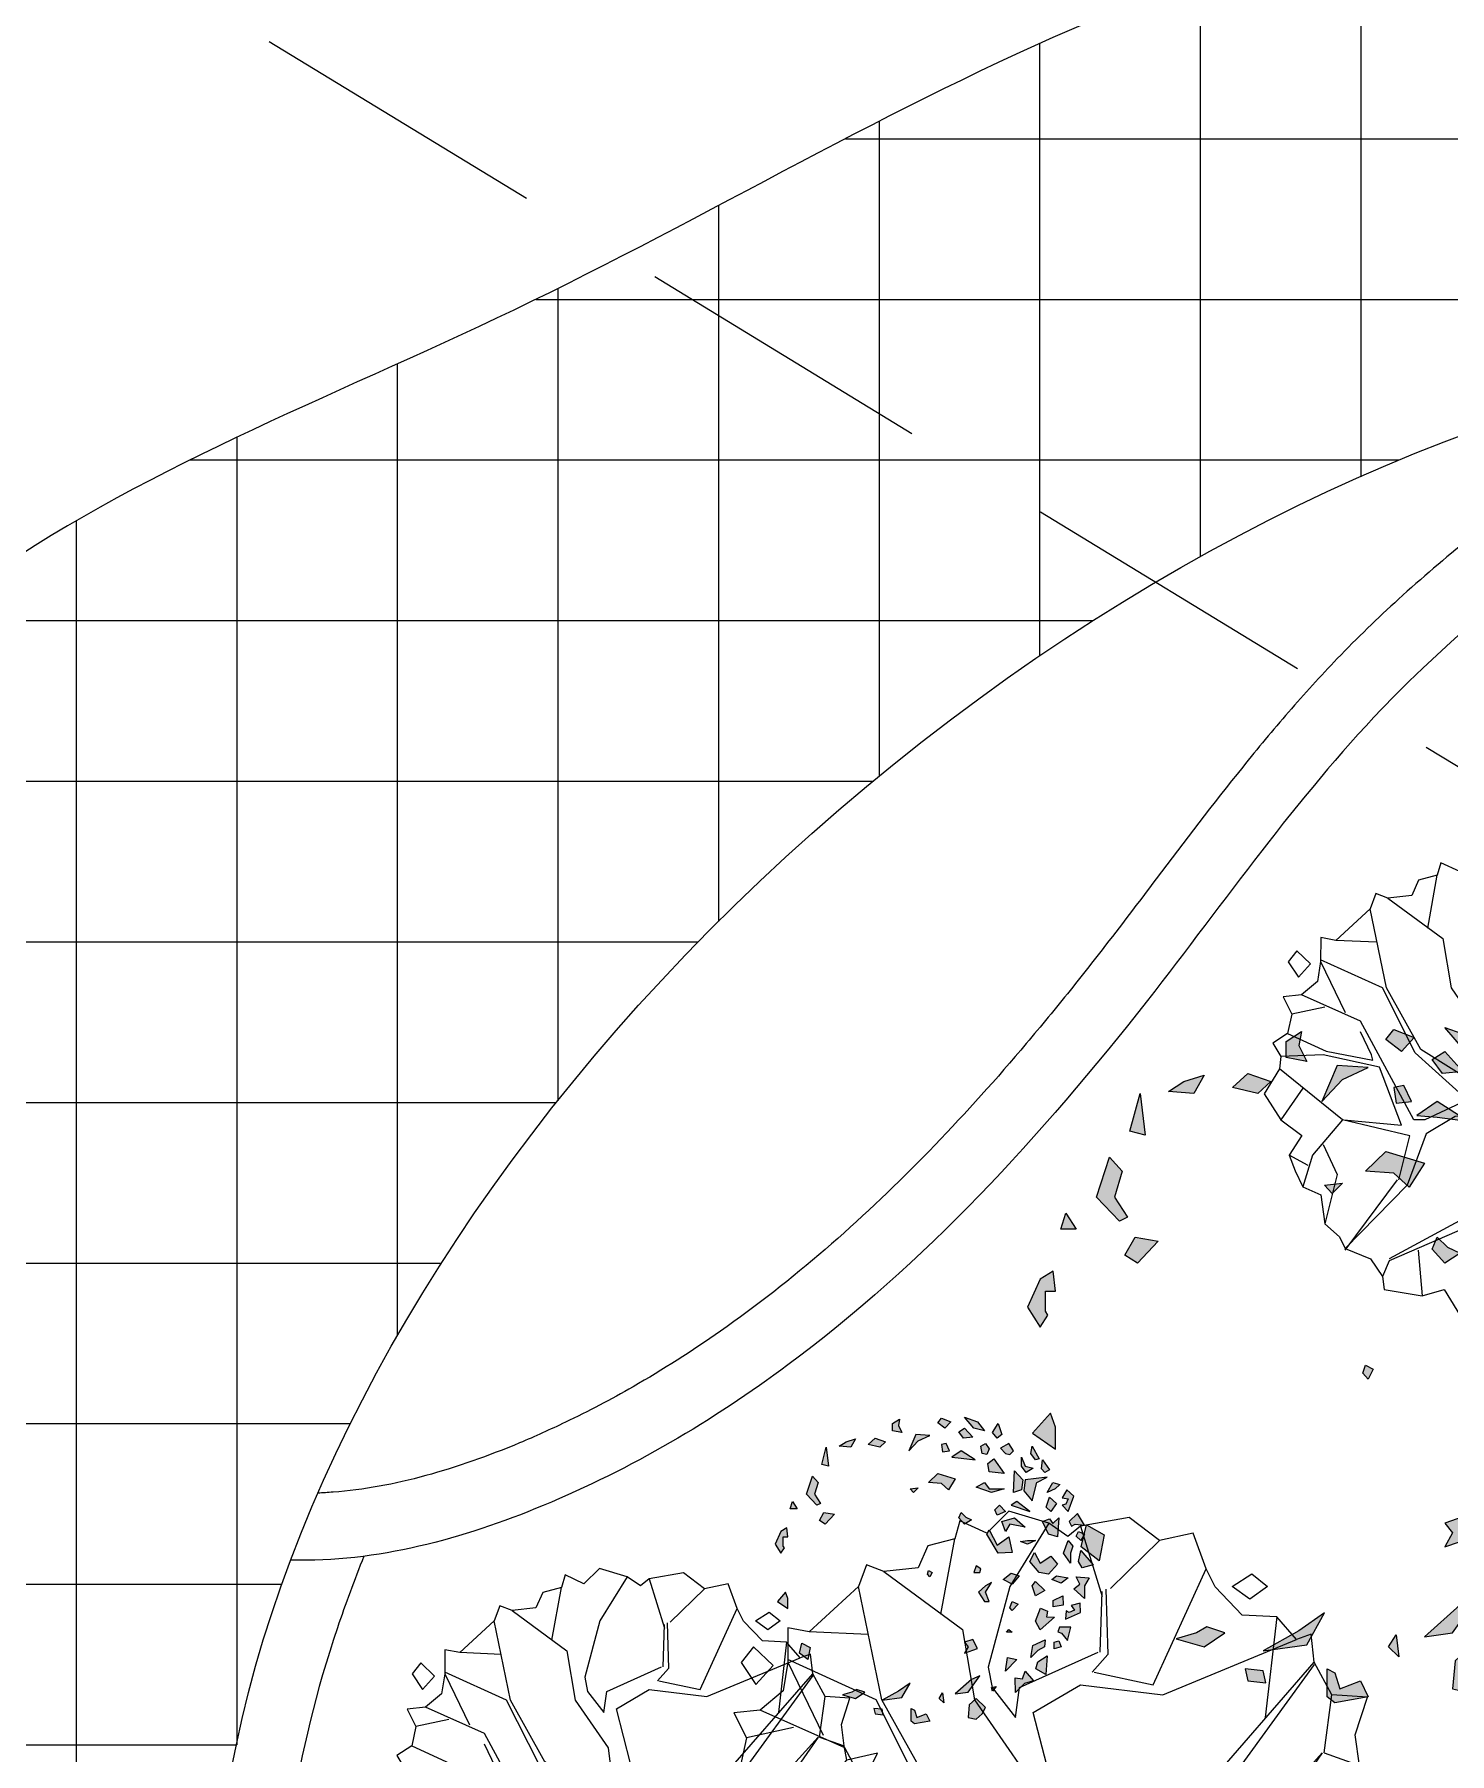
# Model space of a CAD drawing. Header units: inches. Extents: x -12 to 20935469, y -1604 to 24729220.
# Drawn here: x 20926046.9 to 20926152.7, y 24710552.2 to 24710680.7 of the extents above; entities that cross this region are included whole.
import ezdxf

# ---------------------------------------------------------------- set-up
doc = ezdxf.new("R2010")
doc.units = ezdxf.units.IN
doc.header["$LTSCALE"] = 0.03
doc.header["$MEASUREMENT"] = 0
doc.linetypes.add('DASHED2', pattern=[0.375, 0.25, -0.125])
for name, color, linetype, lineweight in [('Dot', 253, 'Continuous', 0), ('Hatch', 253, 'Continuous', 15), ('hatch-1', 253, 'Continuous', 5), ('ILLUSTR-TREE', 74, 'Continuous', 0)]:
    doc.layers.add(name, color=color, linetype=linetype, lineweight=lineweight)
doc.styles.add('ATTR', font='romans.shx', dxfattribs={"width": 0.8, "height": 0.7})

# ---------------------------------------------------------------- blocks, each defined once
blk = doc.blocks.new('TREE_009')
at = {"layer": 'ILLUSTR-TREE'}
for p, q in [((-12160.46, 13912.91), (-12166.65, 13906.74)), ((-12149.34, 13909.54), (-12160.46, 13912.91)), ((-12126.77, 13911.14), (-12140.45, 13908.76)), ((-12118.31, 13904.71), (-12126.77, 13911.14)), ((-12174.22, 13910.26), (-12175.66, 13905.24)), ((-12166.65, 13906.74), (-12174.22, 13910.26)), ((-12149.34, 13909.54), (-12160.26, 13891.83)), ((-12143.96, 13905.85), (-12149.34, 13909.54)), ((-12140.45, 13908.76), (-12143.96, 13905.85)), ((-12140.45, 13908.76), (-12134.4, 13889.01)), ((-12108.88, 13906.74), (-12118.31, 13904.71)), ((-12105.24, 13896.77), (-12108.88, 13906.74)), ((-12183.16, 13903.21), (-12185.91, 13897.04)), ((-12175.66, 13905.24), (-12183.16, 13903.21)), ((-12179.51, 13884.08), (-12175.66, 13905.24)), ((-12132.06, 13891.31), (-12118.31, 13904.71)), ((-12200.35, 13897.92), (-12202.62, 13891.83)), ((-12195.47, 13896.07), (-12200.35, 13897.92)), ((-12185.91, 13897.04), (-12195.47, 13896.07)), ((-12120.09, 13864.33), (-12105.24, 13896.77)), ((-12102.7, 13891.75), (-12105.24, 13896.77)), ((-12202.62, 13891.83), (-12216.38, 13879.14)), ((-12196.02, 13860.09), (-12202.62, 13891.83)), ((-12195.47, 13896.07), (-12173.46, 13879.85)), ((-12160.26, 13891.83), (-12166.31, 13869.26)), ((-12095.13, 13883.81), (-12102.7, 13891.75)), ((-12097.95, 13891.83), (-12092.45, 13895.36)), ((-12093, 13888.31), (-12097.95, 13891.83)), ((-12088.05, 13891.83), (-12093, 13888.31)), ((-12092.45, 13895.36), (-12088.05, 13891.83)), ((-12134.95, 13873.5), (-12134.4, 13890.42)), ((-12133.3, 13891.13), (-12132.75, 13872.79)), ((-12085.43, 13883.37), (-12095.13, 13883.81)), ((-12085.43, 13883.37), (-12088.74, 13855.16)), ((-12079.93, 13877.02), (-12085.43, 13883.37)), ((-12222.36, 13880.28), (-12222.43, 13870.68)), ((-12216.38, 13879.14), (-12222.36, 13880.28)), ((-12199.87, 13878.43), (-12216.38, 13879.14)), ((-12173.46, 13879.85), (-12170.16, 13860.09)), ((-12117.34, 13861.51), (-12079.93, 13877.02)), ((-12075.87, 13878.52), (-12079.93, 13877.02)), ((-12074.98, 13870.68), (-12075.87, 13878.52)), ((-12231.99, 13875), (-12235.43, 13870.59)), ((-12226.48, 13869.71), (-12231.99, 13875)), ((-12157.51, 13863.62), (-12135.5, 13873.5)), ((-12132.75, 13872.79), (-12137.15, 13867.85)), ((-12235.43, 13870.59), (-12231.3, 13864.41)), ((-12231.3, 13864.41), (-12226.48, 13869.71)), ((-12222.43, 13870.68), (-12223.73, 13862.65)), ((-12197.67, 13860.09), (-12222.43, 13871.38)), ((-12222.43, 13870.68), (-12212.52, 13850.22)), ((-12166.31, 13869.26), (-12165.21, 13863.62)), ((-12136.6, 13867.85), (-12120.09, 13864.33)), ((-12112.39, 13827.65), (-12074.98, 13870.68)), ((-12074.98, 13869.97), (-12105.24, 13828.35)), ((-12070.03, 13861.51), (-12074.98, 13870.68)), ((-12223.73, 13862.65), (-12230.13, 13857.27)), ((-12165.21, 13863.62), (-12158.61, 13855.16)), ((-12158.61, 13855.16), (-12157.51, 13863.62)), ((-12153.66, 13856.57), (-12140.45, 13864.33)), ((-12140.45, 13864.33), (-12117.34, 13861.51)), ((-12184.47, 13834), (-12197.67, 13860.09)), ((-12182.26, 13835.41), (-12196.02, 13860.09)), ((-12170.16, 13860.09), (-12156.96, 13841.05)), ((-12072.23, 13845.28), (-12070.03, 13861.51)), ((-12060.06, 13860.89), (-12070.03, 13861.51)), ((-12063.49, 13850.31), (-12060.06, 13860.89)), ((-12230.13, 13857.27), (-12237.49, 13856.48)), ((-12237.49, 13856.48), (-12233.98, 13849.52)), ((-12206.47, 13846.69), (-12230.13, 13857.27)), ((-12144.3, 13820.6), (-12153.66, 13856.57)), ((-12233.98, 13849.52), (-12235.63, 13841.76)), ((-12220.78, 13852.34), (-12233.98, 13849.52)), ((-12062.33, 13841.76), (-12063.49, 13850.31)), ((-12185.02, 13807.2), (-12206.47, 13846.69)), ((-12089.29, 13826.94), (-12072.78, 13845.28)), ((-12072.78, 13845.28), (-12085.43, 13826.94)), ((-12072.23, 13845.28), (-12062.33, 13841.76)), ((-12235.63, 13841.76), (-12241.62, 13837.97)), ((-12235.63, 13841.76), (-12220.23, 13834.7)), ((-12202.07, 13833.29), (-12206.47, 13842.46)), ((-12156.96, 13841.05), (-12154.21, 13818.48)), ((-12061.23, 13836.11), (-12062.33, 13841.76)), ((-12049.05, 13838.85), (-12061.23, 13836.11)), ((-12057.99, 13820.33), (-12049.05, 13838.85)), ((-12241.62, 13837.97), (-12238.38, 13832.59)), ((-12220.23, 13834.7), (-12201.52, 13831.18)), ((-12164.11, 13815.66), (-12184.47, 13834)), ((-12154.21, 13817.78), (-12182.26, 13835.41)), ((-12071.13, 13824.83), (-12061.23, 13836.11)), ((-12238.38, 13832.59), (-12238.93, 13827.65)), ((-12221.33, 13833.29), (-12238.38, 13832.59)), ((-12198.77, 13828.35), (-12221.33, 13833.29)), ((-12201.52, 13831.18), (-12202.07, 13833.29)), ((-12238.93, 13827.65), (-12245.05, 13817.69)), ((-12213.63, 13807.2), (-12238.93, 13827.65)), ((-12189.97, 13805.08), (-12198.77, 13828.35)), ((-12144.3, 13811.43), (-12105.79, 13824.83)), ((-12143.75, 13819.89), (-12112.39, 13827.65)), ((-12105.79, 13824.83), (-12070.58, 13822.71)), ((-12105.24, 13828.35), (-12089.29, 13826.94)), ((-12085.43, 13826.24), (-12071.13, 13824.83)), ((-12051.8, 13826.5), (-12053.87, 13822.1)), ((-12047.68, 13822.1), (-12051.8, 13826.5)), ((-12229.58, 13819.89), (-12238.38, 13807.2)), ((-12150.36, 13819.89), (-12150.9, 13817.78)), ((-12147.6, 13820.6), (-12150.36, 13819.89)), ((-12148.7, 13818.48), (-12147.6, 13820.6)), ((-12070.58, 13822.71), (-12061.78, 13802.96)), ((-12053.87, 13815.04), (-12057.99, 13820.33)), ((-12053.87, 13822.1), (-12049.74, 13817.69)), ((-12049.74, 13817.69), (-12047.68, 13822.1)), ((-12245.05, 13817.69), (-12238.38, 13807.2)), ((-12164.11, 13814.95), (-12180.61, 13807.2)), ((-12150.9, 13817.78), (-12148.7, 13818.48)), ((-12061.78, 13802.96), (-12053.87, 13815.04)), ((-12155.31, 13810.02), (-12168.51, 13808.61)), ((-12155.31, 13810.02), (-12152.01, 13789.56)), ((-12144.3, 13810.72), (-12127.25, 13790.27)), ((-12238.38, 13807.2), (-12229.92, 13800.94)), ((-12213.63, 13807.2), (-12225.73, 13793.09)), ((-12186.67, 13800.85), (-12213.63, 13807.2)), ((-12213.07, 13807.2), (-12189.97, 13805.08)), ((-12180.61, 13807.2), (-12185.02, 13807.2)), ((-12168.51, 13808.61), (-12180.06, 13801.55)), ((-12148.15, 13809.31), (-12131.1, 13789.56)), ((-12148.15, 13808.61), (-12146.5, 13787.45)), ((-12229.92, 13800.94), (-12235.08, 13793.09)), ((-12191.07, 13783.21), (-12186.67, 13800.85)), ((-12180.06, 13801.55), (-12187.77, 13781.1)), ((-12061.43, 13796.53), (-12061.78, 13802.96)), ((-12221.33, 13797.32), (-12215.83, 13785.33)), ((-12064.53, 13790.27), (-12061.43, 13796.53)), ((-12227.38, 13788.86), (-12235.08, 13793.09)), ((-12235.08, 13793.09), (-12232.68, 13786.83)), ((-12225.73, 13793.09), (-12229.58, 13780.39)), ((-12127.25, 13790.27), (-12064.53, 13790.27)), ((-12063.49, 13786.83), (-12064.53, 13790.27)), ((-12232.68, 13786.83), (-12229.58, 13780.39)), ((-12152.01, 13789.56), (-12158.61, 13771.22)), ((-12146.5, 13787.45), (-12155.86, 13767.7)), ((-12131.1, 13789.56), (-12132.75, 13769.81)), ((-12126.7, 13786.04), (-12128.9, 13772.63)), ((-12126.7, 13786.04), (-12105.24, 13786.74)), ((-12105.24, 13786.74), (-12095.89, 13768.4)), ((-12068.31, 13781.54), (-12063.49, 13786.83)), ((-12215.83, 13785.33), (-12220.78, 13765.58)), ((-12212.52, 13755), (-12191.62, 13783.21)), ((-12187.77, 13781.1), (-12212.52, 13755.71)), ((-12070.37, 13770.96), (-12068.31, 13781.54)), ((-12229.58, 13780.39), (-12222.36, 13777.13)), ((-12222.36, 13777.13), (-12220.78, 13765.58)), ((-12099.74, 13776.16), (-12078.28, 13769.81)), ((-12158.61, 13771.22), (-12194.92, 13751.47)), ((-12128.9, 13772.63), (-12106.34, 13758.53)), ((-12155.86, 13767.7), (-12194.92, 13750.77)), ((-12132.75, 13769.81), (-12125.05, 13752.89)), ((-12130, 13769.81), (-12116.24, 13737.37)), ((-12129.45, 13769.11), (-12106.34, 13757.12)), ((-12084.81, 13761.26), (-12078.28, 13769.81)), ((-12078.28, 13769.81), (-12070.37, 13770.96)), ((-12220.78, 13765.58), (-12214.79, 13760.38)), ((-12214.79, 13760.38), (-12212.52, 13755.71)), ((-12106.34, 13758.53), (-12085.98, 13753.59)), ((-12106.34, 13757.12), (-12105.24, 13742.31)), ((-12085.98, 13753.59), (-12084.81, 13761.26)), ((-12212.52, 13755.71), (-12202.42, 13751.56)), ((-12183.37, 13755), (-12181.71, 13736.66)), ((-12125.05, 13752.89), (-12130.55, 13732.43)), ((-12093.07, 13740.98), (-12085.98, 13753.59)), ((-12202.42, 13751.56), (-12197.67, 13744.42)), ((-12194.92, 13750.77), (-12197.67, 13744.42)), ((-12116.24, 13737.37), (-12112.32, 13748.04)), ((-12112.32, 13748.04), (-12105.24, 13742.31)), ((-12197.67, 13744.42), (-12196.91, 13739.22)), ((-12105.24, 13742.31), (-12093.07, 13740.98)), ((-12196.91, 13739.22), (-12181.71, 13736.66)), ((-12181.71, 13736.66), (-12172.84, 13739.22)), ((-12172.84, 13739.22), (-12165.28, 13726.88)), ((-12121.95, 13736.57), (-12116.24, 13737.37)), ((-12108.27, 13740.72), (-12113.77, 13737.19)), ((-12107.72, 13734.37), (-12108.27, 13740.72)), ((-12165.28, 13726.88), (-12157.71, 13733.93)), ((-12157.71, 13733.93), (-12148.77, 13729.52)), ((-12148.77, 13729.52), (-12144.65, 13733.93)), ((-12144.65, 13733.93), (-12130.55, 13732.43)), ((-12130.55, 13732.43), (-12121.95, 13736.57)), ((-12113.77, 13737.19), (-12113.22, 13730.14)), ((-12113.22, 13730.14), (-12107.72, 13734.37))]:
    blk.add_line(p, q, dxfattribs=at)
at = {"layer": 'ILLUSTR-TREE', "style": 'ATTR', "width": 0.8, "flags": 9}
blk.add_attdef('ESTCODE', (-12147.6, 13820.6), '', height=1.05, dxfattribs=at)
blk = doc.blocks.new('GRN1')
at = {"layer": 'ILLUSTR-TREE', "true_color": 0x30441d}
h = blk.add_hatch(color=89, dxfattribs=at)
h.paths.add_polyline_path([(0.2571, -0.0526), (0.2603, -0.0695), (0.2735, -0.0695), (0.2817, -0.0569), (0.2702, -0.059)])
h.paths.add_polyline_path([(0.2406, -0.0821), (0.2308, -0.0927), (0.2357, -0.1137), (0.2472, -0.1011)])
h.paths.add_polyline_path([(0.1897, 0.2148), (0.1848, 0.2064), (0.1914, 0.2), (0.2078, 0.2021)])
h.paths.add_polyline_path([(0.193, 0.1853), (0.1848, 0.1727), (0.1963, 0.1642), (0.2127, 0.1642), (0.1963, 0.1706)])
h.paths.add_polyline_path([(0.1864, 0.1053), (0.2012, 0.1032), (0.2094, 0.1137), (0.1831, 0.1327)])
h.paths.add_polyline_path([(0.2603, 0.0969), (0.2653, 0.0779), (0.285, 0.0611), (0.2768, 0.0842)])
h.paths.add_polyline_path([(0.2078, 0.08), (0.2242, 0.0547), (0.2127, 0.0379), (0.2111, 0.0547)])
h.paths.add_polyline_path([(0.2521, -0.0021), (0.2538, -0.0274), (0.2242, -0.04), (0.2423, -0.0232)])
h.paths.add_polyline_path([(0.2653, 0.0253), (0.2751, 0.0126), (0.2833, 0.019), (0.2768, 0.0358)])
h.paths.add_polyline_path([(0.2373, 0.0274), (0.2357, 0.019), (0.2226, 0.0211), (0.2242, 0.0337)])
h.paths.add_polyline_path([(0.2488, 0.0758), (0.2472, 0.059), (0.2587, 0.0505), (0.2653, 0.0611)])
h.paths.add_polyline_path([(0.2094, 0.1958), (0.2078, 0.1895), (0.2193, 0.1811), (0.2324, 0.1832)])
h.paths.add_polyline_path([(0.2291, 0.1263), (0.2193, 0.1348), (0.2176, 0.1432), (0.2242, 0.1495), (0.2373, 0.1411)])
h.paths.add_polyline_path([(0.2373, 0.099), (0.2275, 0.1053), (0.2176, 0.1011), (0.2193, 0.0927), (0.2324, 0.0905)])
h.paths.add_polyline_path([(0.2538, 0.1284), (0.2472, 0.12), (0.2571, 0.1116), (0.2735, 0.1221)])
h.paths.add_polyline_path([(0.1963, -0.1853), (0.1996, -0.1979), (0.2308, -0.1895)])
h.paths.add_polyline_path([(0.2456, -0.1369), (0.2308, -0.1453), (0.2324, -0.1663), (0.2406, -0.1537)])
h.paths.add_polyline_path([(0.0402, 0.1474), (0.0386, 0.1221), (0.0731, 0.1011), (0.0813, 0.1053), (0.0534, 0.12), (0.0682, 0.1411)])
h.paths.add_polyline_path([(0.0731, 0.278), (0.0616, 0.2716), (0.0698, 0.2632), (0.078, 0.2674)])
h.paths.add_polyline_path([(-0.2275, -0.0884), (-0.2226, -0.0526), (-0.1963, -0.0379), (-0.2111, -0.059)])
h.paths.add_polyline_path([(0.0205, 0.2527), (0.0386, 0.24), (0.0616, 0.2485), (0.0517, 0.2569), (0.0386, 0.2527)])
h.paths.add_polyline_path([(-0.2406, 0.099), (-0.2242, 0.0821), (-0.2357, 0.0695), (-0.2587, 0.0674), (-0.262, 0.0821), (-0.2521, 0.0927)])
h.paths.add_polyline_path([(-0.2324, 0.0232), (-0.2242, 0.0147), (-0.2143, 0.0211)])
h.paths.add_polyline_path([(-0.1307, 0.2358), (-0.1344, 0.2232), (-0.1226, 0.2231), (-0.1198, 0.2319)])
h.paths.add_polyline_path([(-0.1039, 0.2299), (-0.106, 0.2367), (-0.1191, 0.2474), (-0.0951, 0.2536), (-0.0951, 0.2327)])
h.paths.add_polyline_path([(-0.0555, 0.2396), (-0.0585, 0.2217), (-0.0467, 0.2215), (-0.0384, 0.2388)])
h.paths.add_polyline_path([(-0.0771, 0.224), (-0.1, 0.1981), (-0.0846, 0.1897), (-0.0609, 0.1985), (-0.0663, 0.2109), (-0.0766, 0.2096)])
h.paths.add_polyline_path([(-0.216, 0.0442), (-0.2127, 0.0674), (-0.1831, 0.0884), (-0.1897, 0.0737)])
h.paths.add_polyline_path([(-0.1421, 0.0611), (-0.1339, 0.0842), (-0.1174, 0.0758), (-0.1224, 0.0611), (-0.1306, 0.0674)])
h.paths.add_polyline_path([(-0.1812, 0.2081), (-0.1707, 0.1899), (-0.1581, 0.1935), (-0.1472, 0.2104)])
h.paths.add_polyline_path([(-0.2132, 0.1534), (-0.187, 0.1527), (-0.1886, 0.166), (-0.1749, 0.1708), (-0.1924, 0.186), (-0.1969, 0.1696)])
h.paths.add_polyline_path([(-0.15, 0.1808), (-0.1283, 0.1846), (-0.118, 0.2068), (-0.1309, 0.2058), (-0.1372, 0.1936)])
h.paths.add_polyline_path([(-0.1536, 0.1558), (-0.1749, 0.1348), (-0.1503, 0.139)])
h.paths.add_polyline_path([(-0.1043, 0.1474), (-0.1043, 0.1369), (-0.0994, 0.1411)])
h.paths.add_polyline_path([(-0.2028, 0.1179), (-0.2111, 0.1116), (-0.2045, 0.1095)])
h.paths.add_polyline_path([(-0.0205, 0.099), (-0.032, 0.0863), (-0.0485, 0.0969), (-0.0485, 0.1053), (-0.032, 0.099), (-0.014, 0.1095)])
h.paths.add_polyline_path([(0.0189, 0.2295), (0.0008, 0.2127), (0.0041, 0.1958), (0.0238, 0.179), (0.0402, 0.1874), (0.0205, 0.1979), (0.0337, 0.2169)])
h.paths.add_polyline_path([(-0.0287, 0.2064), (-0.0386, 0.1895), (-0.0205, 0.1832), (-0.0123, 0.1895)])
h.paths.add_polyline_path([(-0.0534, 0.1579), (-0.0649, 0.1474), (-0.06, 0.1432), (-0.0485, 0.1474)])
h.paths.add_polyline_path([(0.0178, 0.294), (0.0123, 0.2737), (0.0238, 0.2674), (0.0435, 0.2716)])
h.paths.add_polyline_path([(-0.0435, 0.278), (-0.0255, 0.259), (-0.0172, 0.2695), (-0.0041, 0.2632), (-0.0057, 0.2864), (-0.0205, 0.278)])
h.paths.add_polyline_path([(-0.0808, 0.244), (-0.0685, 0.2712), (-0.0515, 0.2704), (-0.056, 0.254), (-0.0646, 0.2603), (-0.0686, 0.2503), (-0.0653, 0.2447)])
h.paths.add_polyline_path([(0.0041, 0.0021), (-0.0041, -0.0021), (0.0008, -0.0063), (0.0074, -0.0042)])
h.paths.add_polyline_path([(0.0041, 0.0884), (0.0107, 0.0905), (0.0156, 0.0821), (0.0041, 0.0779)])
h.paths.add_polyline_path([(-0.0025, 0.16), (-0.0172, 0.1474), (-0.009, 0.1306), (0.0025, 0.1453)])
h.paths.add_polyline_path([(-0.0057, 0.2485), (-0.0156, 0.2358), (-0.009, 0.219), (-0.0025, 0.2274)])
h.paths.add_polyline_path([(0.0616, 0.1895), (0.055, 0.1748), (0.06, 0.1621), (0.0616, 0.1748)])
h.paths.add_polyline_path([(0.1634, 0.2337), (0.1552, 0.2253), (0.1486, 0.2106), (0.1667, 0.2211)])
h.paths.add_polyline_path([(0.1552, 0.1327), (0.1486, 0.1095), (0.1585, 0.0821), (0.1667, 0.0969), (0.1552, 0.1053)])
h.paths.add_polyline_path([(0.0994, 0.0737), (0.0912, 0.0611), (0.1027, 0.0505), (0.1125, 0.0547), (0.1043, 0.0632)])
h.paths.add_polyline_path([(0.1569, -0.0232), (0.1486, -0.0316), (0.1552, -0.0379)])
h.paths.add_polyline_path([(0.1536, 0.0316), (0.1651, 0.019), (0.1667, -0.0042), (0.1831, 0.0126), (0.1733, 0.0442)])
h.paths.add_polyline_path([(0.1027, 0.2316), (0.0682, 0.2295), (0.0731, 0.2127), (0.0961, 0.2021), (0.101, 0.2148), (0.0928, 0.2211)])
h.paths.add_polyline_path([(0.1289, 0.2274), (0.1142, 0.2169), (0.1224, 0.2085), (0.1404, 0.2148)])
h.paths.add_polyline_path([(0.0862, 0.1706), (0.0912, 0.1432), (0.078, 0.1348), (0.0961, 0.1284), (0.1027, 0.1516)])
h.paths.add_polyline_path([(0.1339, 0.1832), (0.1667, 0.1916), (0.1766, 0.2106), (0.1716, 0.1706), (0.1519, 0.1685)])
h.paths.add_polyline_path([(0.1257, 0.1453), (0.1142, 0.179), (0.1322, 0.1558)])
h.paths.add_polyline_path([(0.1536, 0.1642), (0.1486, 0.1495), (0.1881, 0.1516), (0.1716, 0.1663)])
h.paths.add_polyline_path([(0.1142, 0.1348), (0.1076, 0.12), (0.1174, 0.1158), (0.1257, 0.1242)])
h.paths.add_polyline_path([(0.0879, 0.2548), (0.0912, 0.2611), (0.0895, 0.278), (0.1109, 0.2653), (0.0961, 0.2506)])
h.paths.add_polyline_path([(0.1142, 0.2485), (0.1421, 0.259), (0.1536, 0.2464), (0.1388, 0.2379), (0.1371, 0.2485), (0.1273, 0.2443), (0.1257, 0.2379)])
h.paths.add_polyline_path([(-0.2521, -0.0084), (-0.2653, -0.0021), (-0.2702, -0.0295), (-0.2653, -0.0358), (-0.2423, -0.0358), (-0.2456, -0.0295), (-0.2587, -0.0253)])
h.paths.add_polyline_path([(-0.2538, -0.0863), (-0.2439, -0.0884), (-0.2423, -0.1032), (-0.2521, -0.1011)])
h.paths.add_polyline_path([(0.055, -0.2822), (0.0386, -0.2716), (0.0485, -0.2653), (0.0517, -0.2674), (0.0682, -0.2674), (0.0682, -0.259), (0.0846, -0.2611), (0.078, -0.2716)])
h.paths.add_polyline_path([(-0.1322, -0.219), (-0.1536, -0.2232), (-0.1421, -0.2379), (-0.124, -0.2337)])
h.paths.add_polyline_path([(-0.2176, -0.16), (-0.2242, -0.1369), (-0.2127, -0.12), (-0.2078, -0.1348), (-0.2127, -0.1432)])
h.paths.add_polyline_path([(-0.0485, -0.278), (-0.0616, -0.259), (-0.0435, -0.259), (-0.032, -0.2632)])
h.paths.add_polyline_path([(0.1289, -0.2), (0.1257, -0.2064), (0.1454, -0.2253), (0.1782, -0.2148), (0.1667, -0.2043), (0.1454, -0.2106)])
h.paths.add_polyline_path([(0.1191, -0.2548), (0.1322, -0.2506), (0.1191, -0.2422)])
h.paths.add_polyline_path([(0.1092, -0.1748), (0.0912, -0.1916), (0.0977, -0.2021), (0.1125, -0.1937)])
at = {"layer": 'ILLUSTR-TREE', "color": 89, "true_color": 0x30441d}
for p, q in [((-0.0057, 0.2864), (-0.0205, 0.278)), ((-0.0041, 0.2632), (-0.0057, 0.2864)), ((0.0178, 0.294), (0.0123, 0.2737)), ((0.0435, 0.2716), (0.0178, 0.294)), ((-0.0808, 0.244), (-0.0685, 0.2712)), ((-0.0685, 0.2712), (-0.0515, 0.2704)), ((-0.0515, 0.2704), (-0.056, 0.254)), ((-0.0205, 0.278), (-0.0435, 0.278)), ((-0.0435, 0.278), (-0.0255, 0.259)), ((-0.0255, 0.259), (-0.0172, 0.2695)), ((-0.0172, 0.2695), (-0.0041, 0.2632)), ((0.0123, 0.2737), (0.0238, 0.2674)), ((0.0238, 0.2674), (0.0435, 0.2716)), ((0.0731, 0.278), (0.0616, 0.2716)), ((0.0616, 0.2716), (0.0698, 0.2632)), ((0.078, 0.2674), (0.0731, 0.278)), ((0.0895, 0.278), (0.1109, 0.2653)), ((0.0912, 0.2611), (0.0895, 0.278)), ((-0.0646, 0.2603), (-0.0686, 0.2503)), ((-0.056, 0.254), (-0.0646, 0.2603)), ((0.0517, 0.2569), (0.0386, 0.2527)), ((0.0616, 0.2485), (0.0517, 0.2569)), ((0.0698, 0.2632), (0.078, 0.2674)), ((0.0879, 0.2548), (0.0912, 0.2611)), ((0.0961, 0.2506), (0.0879, 0.2548)), ((0.1109, 0.2653), (0.0961, 0.2506)), ((0.1142, 0.2485), (0.1421, 0.259)), ((0.1421, 0.259), (0.1536, 0.2464)), ((-0.1191, 0.2474), (-0.0951, 0.2536)), ((-0.106, 0.2367), (-0.1191, 0.2474)), ((-0.0951, 0.2536), (-0.0951, 0.2327)), ((-0.0653, 0.2447), (-0.0808, 0.244)), ((-0.0686, 0.2503), (-0.0653, 0.2447)), ((-0.0057, 0.2485), (-0.0156, 0.2358)), ((-0.0025, 0.2274), (-0.0057, 0.2485)), ((0.0386, 0.2527), (0.0205, 0.2527)), ((0.0205, 0.2527), (0.0386, 0.24)), ((0.0386, 0.24), (0.0616, 0.2485)), ((0.1257, 0.2379), (0.1142, 0.2485)), ((0.1273, 0.2443), (0.1257, 0.2379)), ((0.1371, 0.2485), (0.1273, 0.2443)), ((0.1388, 0.2379), (0.1371, 0.2485)), ((0.1536, 0.2464), (0.1388, 0.2379)), ((-0.1307, 0.2358), (-0.1344, 0.2232)), ((-0.1198, 0.2319), (-0.1307, 0.2358)), ((-0.1226, 0.2231), (-0.1198, 0.2319)), ((-0.1039, 0.2299), (-0.106, 0.2367)), ((-0.0951, 0.2327), (-0.1039, 0.2299)), ((-0.0555, 0.2396), (-0.0585, 0.2217)), ((-0.0384, 0.2388), (-0.0555, 0.2396)), ((-0.0467, 0.2215), (-0.0384, 0.2388)), ((-0.0156, 0.2358), (-0.009, 0.219)), ((-0.009, 0.219), (-0.0025, 0.2274)), ((0.0189, 0.2295), (0.0008, 0.2127)), ((0.0337, 0.2169), (0.0189, 0.2295)), ((0.1027, 0.2316), (0.0682, 0.2295)), ((0.0682, 0.2295), (0.0731, 0.2127)), ((0.0928, 0.2211), (0.1027, 0.2316)), ((0.1289, 0.2274), (0.1142, 0.2169)), ((0.1404, 0.2148), (0.1289, 0.2274)), ((0.1634, 0.2337), (0.1552, 0.2253)), ((0.1667, 0.2211), (0.1634, 0.2337)), ((-0.1344, 0.2232), (-0.1226, 0.2231)), ((-0.0771, 0.224), (-0.1, 0.1981)), ((-0.0766, 0.2096), (-0.0771, 0.224)), ((-0.0585, 0.2217), (-0.0467, 0.2215)), ((0.0008, 0.2127), (0.0041, 0.1958)), ((0.0205, 0.1979), (0.0337, 0.2169)), ((0.0731, 0.2127), (0.0961, 0.2021)), ((0.101, 0.2148), (0.0928, 0.2211)), ((0.0961, 0.2021), (0.101, 0.2148)), ((0.1142, 0.2169), (0.1224, 0.2085)), ((0.1224, 0.2085), (0.1404, 0.2148)), ((0.1552, 0.2253), (0.1486, 0.2106)), ((0.1486, 0.2106), (0.1667, 0.2211)), ((0.1897, 0.2148), (0.1848, 0.2064)), ((0.2078, 0.2021), (0.1897, 0.2148)), ((-0.1472, 0.2104), (-0.1812, 0.2081)), ((-0.1812, 0.2081), (-0.1707, 0.1899)), ((-0.1581, 0.1935), (-0.1472, 0.2104)), ((-0.1309, 0.2058), (-0.1372, 0.1936)), ((-0.118, 0.2068), (-0.1309, 0.2058)), ((-0.1283, 0.1846), (-0.118, 0.2068)), ((-0.1, 0.1981), (-0.0846, 0.1897)), ((-0.0846, 0.1897), (-0.0609, 0.1985)), ((-0.0663, 0.2109), (-0.0766, 0.2096)), ((-0.0609, 0.1985), (-0.0663, 0.2109)), ((-0.0287, 0.2064), (-0.0386, 0.1895)), ((-0.0123, 0.1895), (-0.0287, 0.2064)), ((0.0402, 0.1874), (0.0205, 0.1979)), ((0.1667, 0.1916), (0.1766, 0.2106)), ((0.1766, 0.2106), (0.1716, 0.1706)), ((0.1848, 0.2064), (0.1914, 0.2)), ((0.1914, 0.2), (0.2078, 0.2021)), ((-0.1924, 0.186), (-0.1969, 0.1696)), ((-0.1749, 0.1708), (-0.1924, 0.186)), ((-0.1707, 0.1899), (-0.1581, 0.1935)), ((-0.1372, 0.1936), (-0.15, 0.1808)), ((-0.15, 0.1808), (-0.1283, 0.1846)), ((-0.0386, 0.1895), (-0.0205, 0.1832)), ((-0.0205, 0.1832), (-0.0123, 0.1895)), ((0.0041, 0.1958), (0.0238, 0.179)), ((0.0238, 0.179), (0.0402, 0.1874)), ((0.0616, 0.1895), (0.055, 0.1748)), ((0.0616, 0.1748), (0.0616, 0.1895)), ((0.1339, 0.1832), (0.1667, 0.1916)), ((0.193, 0.1853), (0.1848, 0.1727)), ((0.1963, 0.1706), (0.193, 0.1853)), ((0.2094, 0.1958), (0.2078, 0.1895)), ((0.2078, 0.1895), (0.2193, 0.1811)), ((0.2324, 0.1832), (0.2094, 0.1958)), ((-0.1969, 0.1696), (-0.2132, 0.1534)), ((-0.1886, 0.166), (-0.1749, 0.1708)), ((0.055, 0.1748), (0.06, 0.1621)), ((0.06, 0.1621), (0.0616, 0.1748)), ((0.1027, 0.1516), (0.0862, 0.1706)), ((0.0862, 0.1706), (0.0912, 0.1432)), ((0.1142, 0.179), (0.1322, 0.1558)), ((0.1257, 0.1453), (0.1142, 0.179)), ((0.1519, 0.1685), (0.1339, 0.1832)), ((0.1716, 0.1706), (0.1519, 0.1685)), ((0.1848, 0.1727), (0.1963, 0.1642)), ((0.2127, 0.1642), (0.1963, 0.1706)), ((0.2193, 0.1811), (0.2324, 0.1832)), ((-0.187, 0.1527), (-0.1886, 0.166)), ((-0.1536, 0.1558), (-0.1749, 0.1348)), ((-0.1503, 0.139), (-0.1536, 0.1558)), ((-0.0534, 0.1579), (-0.0649, 0.1474)), ((-0.0485, 0.1474), (-0.0534, 0.1579)), ((-0.0025, 0.16), (-0.0172, 0.1474)), ((0.0025, 0.1453), (-0.0025, 0.16)), ((0.1322, 0.1558), (0.1257, 0.1453)), ((0.1536, 0.1642), (0.1486, 0.1495)), ((0.1716, 0.1663), (0.1536, 0.1642)), ((0.1881, 0.1516), (0.1716, 0.1663)), ((0.1963, 0.1642), (0.2127, 0.1642)), ((-0.2132, 0.1534), (-0.187, 0.1527)), ((-0.0994, 0.1411), (-0.1043, 0.1474)), ((-0.1043, 0.1474), (-0.1043, 0.1369)), ((-0.0649, 0.1474), (-0.06, 0.1432)), ((-0.06, 0.1432), (-0.0485, 0.1474)), ((-0.0172, 0.1474), (-0.009, 0.1306)), ((-0.009, 0.1306), (0.0025, 0.1453)), ((0.0402, 0.1474), (0.0386, 0.1221)), ((0.0682, 0.1411), (0.0402, 0.1474)), ((0.0912, 0.1432), (0.078, 0.1348)), ((0.0961, 0.1284), (0.1027, 0.1516)), ((0.1486, 0.1495), (0.1881, 0.1516)), ((0.2176, 0.1432), (0.2242, 0.1495)), ((0.2193, 0.1348), (0.2176, 0.1432)), ((0.2242, 0.1495), (0.2373, 0.1411)), ((-0.1749, 0.1348), (-0.1503, 0.139)), ((-0.1043, 0.1369), (-0.0994, 0.1411)), ((0.0534, 0.12), (0.0682, 0.1411)), ((0.078, 0.1348), (0.0961, 0.1284)), ((0.1142, 0.1348), (0.1076, 0.12)), ((0.1257, 0.1242), (0.1142, 0.1348)), ((0.1552, 0.1327), (0.1486, 0.1095)), ((0.1552, 0.1053), (0.1552, 0.1327)), ((0.2094, 0.1137), (0.1831, 0.1327)), ((0.1831, 0.1327), (0.1864, 0.1053)), ((0.2291, 0.1263), (0.2193, 0.1348)), ((0.2373, 0.1411), (0.2291, 0.1263)), ((0.2538, 0.1284), (0.2472, 0.12)), ((0.2735, 0.1221), (0.2538, 0.1284)), ((-0.2028, 0.1179), (-0.2111, 0.1116)), ((-0.2045, 0.1095), (-0.2028, 0.1179)), ((0.0386, 0.1221), (0.0731, 0.1011)), ((0.0813, 0.1053), (0.0534, 0.12)), ((0.1076, 0.12), (0.1174, 0.1158)), ((0.1174, 0.1158), (0.1257, 0.1242)), ((0.2012, 0.1032), (0.2094, 0.1137)), ((0.2472, 0.12), (0.2571, 0.1116)), ((0.2571, 0.1116), (0.2735, 0.1221)), ((-0.2521, 0.0927), (-0.2406, 0.099)), ((-0.2406, 0.099), (-0.2242, 0.0821)), ((-0.2111, 0.1116), (-0.2045, 0.1095)), ((-0.0485, 0.1053), (-0.032, 0.099)), ((-0.0485, 0.0969), (-0.0485, 0.1053)), ((-0.032, 0.099), (-0.014, 0.1095)), ((-0.0205, 0.099), (-0.032, 0.0863)), ((-0.014, 0.1095), (-0.0205, 0.099)), ((0.0731, 0.1011), (0.0813, 0.1053)), ((0.1486, 0.1095), (0.1585, 0.0821)), ((0.1667, 0.0969), (0.1552, 0.1053)), ((0.1864, 0.1053), (0.2012, 0.1032)), ((0.2275, 0.1053), (0.2176, 0.1011)), ((0.2176, 0.1011), (0.2193, 0.0927)), ((0.2373, 0.099), (0.2275, 0.1053)), ((0.2324, 0.0905), (0.2373, 0.099)), ((-0.262, 0.0821), (-0.2521, 0.0927)), ((-0.2127, 0.0674), (-0.1831, 0.0884)), ((-0.1831, 0.0884), (-0.1897, 0.0737)), ((-0.032, 0.0863), (-0.0485, 0.0969)), ((0.0041, 0.0884), (0.0107, 0.0905)), ((0.0041, 0.0779), (0.0041, 0.0884)), ((0.0107, 0.0905), (0.0156, 0.0821)), ((0.1585, 0.0821), (0.1667, 0.0969)), ((0.2193, 0.0927), (0.2324, 0.0905)), ((0.2768, 0.0842), (0.2603, 0.0969)), ((0.2603, 0.0969), (0.2653, 0.0779)), ((-0.2587, 0.0674), (-0.262, 0.0821)), ((-0.2242, 0.0821), (-0.2357, 0.0695)), ((-0.1897, 0.0737), (-0.216, 0.0442)), ((-0.1421, 0.0611), (-0.1339, 0.0842)), ((-0.1339, 0.0842), (-0.1174, 0.0758)), ((-0.1174, 0.0758), (-0.1224, 0.0611)), ((0.0156, 0.0821), (0.0041, 0.0779)), ((0.0994, 0.0737), (0.0912, 0.0611)), ((0.1043, 0.0632), (0.0994, 0.0737)), ((0.2111, 0.0547), (0.2078, 0.08)), ((0.2078, 0.08), (0.2242, 0.0547)), ((0.2488, 0.0758), (0.2472, 0.059)), ((0.2653, 0.0611), (0.2488, 0.0758)), ((0.2653, 0.0779), (0.285, 0.0611)), ((0.285, 0.0611), (0.2768, 0.0842)), ((-0.2357, 0.0695), (-0.2587, 0.0674)), ((-0.216, 0.0442), (-0.2127, 0.0674)), ((-0.1306, 0.0674), (-0.1421, 0.0611)), ((-0.1224, 0.0611), (-0.1306, 0.0674)), ((0.0912, 0.0611), (0.1027, 0.0505)), ((0.1125, 0.0547), (0.1043, 0.0632)), ((0.2472, 0.059), (0.2587, 0.0505)), ((0.2587, 0.0505), (0.2653, 0.0611)), ((0.1027, 0.0505), (0.1125, 0.0547)), ((0.1733, 0.0442), (0.1536, 0.0316)), ((0.1831, 0.0126), (0.1733, 0.0442)), ((0.2127, 0.0379), (0.2111, 0.0547)), ((0.2242, 0.0547), (0.2127, 0.0379)), ((0.1536, 0.0316), (0.1651, 0.019)), ((0.2226, 0.0211), (0.2242, 0.0337)), ((0.2242, 0.0337), (0.2373, 0.0274)), ((0.2768, 0.0358), (0.2653, 0.0253)), ((0.2833, 0.019), (0.2768, 0.0358)), ((-0.2143, 0.0211), (-0.2324, 0.0232)), ((-0.2324, 0.0232), (-0.2242, 0.0147)), ((-0.2242, 0.0147), (-0.2143, 0.0211)), ((0.1651, 0.019), (0.1667, -0.0042)), ((0.2357, 0.019), (0.2226, 0.0211)), ((0.2373, 0.0274), (0.2357, 0.019)), ((0.2653, 0.0253), (0.2751, 0.0126)), ((0.2751, 0.0126), (0.2833, 0.019)), ((0.0041, 0.0021), (-0.0041, -0.0021)), ((0.0074, -0.0042), (0.0041, 0.0021)), ((0.1667, -0.0042), (0.1831, 0.0126)), ((-0.2653, -0.0021), (-0.2702, -0.0295)), ((-0.2521, -0.0084), (-0.2653, -0.0021)), ((-0.2587, -0.0253), (-0.2521, -0.0084)), ((-0.0041, -0.0021), (0.0008, -0.0063)), ((0.0008, -0.0063), (0.0074, -0.0042)), ((0.2423, -0.0232), (0.2521, -0.0021)), ((0.2521, -0.0021), (0.2538, -0.0274)), ((-0.2456, -0.0295), (-0.2587, -0.0253)), ((0.1569, -0.0232), (0.1486, -0.0316)), ((0.1552, -0.0379), (0.1569, -0.0232)), ((0.2242, -0.04), (0.2423, -0.0232)), ((0.2538, -0.0274), (0.2242, -0.04)), ((-0.2702, -0.0295), (-0.2653, -0.0358)), ((-0.2653, -0.0358), (-0.2423, -0.0358)), ((-0.2423, -0.0358), (-0.2456, -0.0295)), ((-0.2226, -0.0526), (-0.1963, -0.0379)), ((-0.1963, -0.0379), (-0.2111, -0.059)), ((0.1486, -0.0316), (0.1552, -0.0379)), ((-0.2275, -0.0884), (-0.2226, -0.0526)), ((0.2702, -0.059), (0.2571, -0.0526)), ((0.2571, -0.0526), (0.2603, -0.0695)), ((-0.2111, -0.059), (-0.2275, -0.0884)), ((0.2603, -0.0695), (0.2735, -0.0695)), ((0.2817, -0.0569), (0.2702, -0.059)), ((0.2735, -0.0695), (0.2817, -0.0569)), ((0.2406, -0.0821), (0.2308, -0.0927)), ((0.2472, -0.1011), (0.2406, -0.0821)), ((-0.2521, -0.1011), (-0.2538, -0.0863)), ((-0.2538, -0.0863), (-0.2439, -0.0884)), ((-0.2439, -0.0884), (-0.2423, -0.1032)), ((0.2308, -0.0927), (0.2357, -0.1137)), ((-0.2423, -0.1032), (-0.2521, -0.1011)), ((0.2357, -0.1137), (0.2472, -0.1011)), ((-0.2242, -0.1369), (-0.2127, -0.12)), ((-0.2127, -0.12), (-0.2078, -0.1348)), ((-0.2176, -0.16), (-0.2242, -0.1369)), ((-0.2078, -0.1348), (-0.2127, -0.1432)), ((0.2456, -0.1369), (0.2308, -0.1453)), ((0.2406, -0.1537), (0.2456, -0.1369)), ((-0.2127, -0.1432), (-0.2176, -0.16)), ((0.2308, -0.1453), (0.2324, -0.1663)), ((0.2324, -0.1663), (0.2406, -0.1537)), ((0.1092, -0.1748), (0.0912, -0.1916)), ((0.1125, -0.1937), (0.1092, -0.1748)), ((0.0912, -0.1916), (0.0977, -0.2021)), ((0.0977, -0.2021), (0.1125, -0.1937)), ((0.2308, -0.1895), (0.1963, -0.1853)), ((0.1963, -0.1853), (0.1996, -0.1979)), ((0.1996, -0.1979), (0.2308, -0.1895)), ((0.1289, -0.2), (0.1257, -0.2064)), ((0.1257, -0.2064), (0.1454, -0.2253)), ((0.1454, -0.2106), (0.1289, -0.2)), ((0.1667, -0.2043), (0.1454, -0.2106)), ((0.1782, -0.2148), (0.1667, -0.2043)), ((-0.1322, -0.219), (-0.1536, -0.2232)), ((-0.1536, -0.2232), (-0.1421, -0.2379)), ((-0.124, -0.2337), (-0.1322, -0.219)), ((0.1454, -0.2253), (0.1782, -0.2148)), ((-0.1421, -0.2379), (-0.124, -0.2337)), ((0.1191, -0.2422), (0.1191, -0.2548)), ((0.1322, -0.2506), (0.1191, -0.2422)), ((0.1191, -0.2548), (0.1322, -0.2506)), ((-0.0616, -0.259), (-0.0435, -0.259)), ((-0.0485, -0.278), (-0.0616, -0.259)), ((-0.032, -0.2632), (-0.0485, -0.278)), ((-0.0435, -0.259), (-0.032, -0.2632)), ((0.0386, -0.2716), (0.0485, -0.2653)), ((0.0485, -0.2653), (0.0517, -0.2674)), ((0.0517, -0.2674), (0.0682, -0.2674)), ((0.0682, -0.259), (0.0846, -0.2611)), ((0.0682, -0.2674), (0.0682, -0.259)), ((0.0846, -0.2611), (0.078, -0.2716)), ((0.055, -0.2822), (0.0386, -0.2716)), ((0.078, -0.2716), (0.055, -0.2822))]:
    blk.add_line(p, q, dxfattribs=at)

msp = doc.modelspace()

# ---------------------------------------------------------------- linework, layer by layer
msp.add_ellipse((20926150.7, 24710574.52), major_axis=(80.07, 66.69), ratio=0.623715)
msp.add_spline([(20926189.46, 24710732.86), (20926143.27, 24710689.11), (20926125.82, 24710681.63), (20926082.75, 24710660.06), (20926042.29, 24710639.33), (20926011.89, 24710604.85), (20926000.13, 24710578.62), (20925995.57, 24710532.85), (20926004.67, 24710497.9), (20926017.57, 24710475.43), (20926030.12, 24710460.98), (20926053.24, 24710443.44), (20926066.27, 24710436.95), (20926093.23, 24710429.23), (20926116.04, 24710432.38), (20926130.04, 24710437.29), (20926178.07, 24710458.68), (20926211.3, 24710478.13), (20926229.12, 24710490.38), (20926238.98, 24710495.97), (20926258.87, 24710500.12), (20926278.43, 24710496.44), (20926313.27, 24710470.5), (20926325.98, 24710445.43), (20926345.44, 24710416.7), (20926354.24, 24710406.14), (20926391.28, 24710377.85)], degree=3)
for points, knots in [([(20926185.02, 24710657.69), (20926171.61, 24710649.51), (20926150.13, 24710636.4), (20926128.57, 24710605.32), (20926108.65, 24710583.58), (20926085.96, 24710570.18), (20926072.5, 24710566.47), (20926066.08, 24710566.67)], [0, 0, 0, 0, 46.365116, 74.323154, 112.577133, 133.675989, 152.9839, 152.9839, 152.9839, 152.9839]), ([(20926173.07, 24710656.2), (20926171.39, 24710655.14), (20926169.71, 24710654.07), (20926163.29, 24710649.86), (20926158.62, 24710646.58), (20926152.37, 24710641.54), (20926150.6, 24710640.03), (20926147.31, 24710637.04), (20926145.78, 24710635.56), (20926143.04, 24710632.71), (20926141.83, 24710631.38), (20926139.48, 24710628.67), (20926138.34, 24710627.3), (20926135, 24710623.15), (20926132.87, 24710620.34), (20926129.42, 24710615.78), (20926128.08, 24710614.01), (20926125.67, 24710610.91), (20926124.6, 24710609.56), (20926122.43, 24710606.9), (20926121.34, 24710605.58), (20926118, 24710601.69), (20926115.71, 24710599.18), (20926108.62, 24710591.95), (20926103.6, 24710587.55), (20926096.08, 24710582.28), (20926093.9, 24710580.89), (20926090.02, 24710578.67), (20926088.33, 24710577.78), (20926085.48, 24710576.42), (20926084.34, 24710575.9), (20926080.87, 24710574.45), (20926078.52, 24710573.61), (20926073.84, 24710572.34), (20926071.52, 24710571.91), (20926068.87, 24710571.71), (20926068.49, 24710571.69), (20926068.12, 24710571.67)], [10.742158, 10.742158, 10.742158, 10.742158, 16.567253, 16.567253, 33.134506, 33.134506, 39.853052, 39.853052, 45.978726, 45.978726, 51.167156, 51.167156, 56.355586, 56.355586, 66.732446, 66.732446, 73.412089, 73.412089, 78.644912, 78.644912, 83.877734, 83.877734, 94.343379, 94.343379, 115.274668, 115.274668, 123.475505, 123.475505, 129.530194, 129.530194, 133.509374, 133.509374, 141.467732, 141.467732, 149.426091, 149.426091, 150.75327, 150.75327, 150.75327, 150.75327]), ([(20926071.56, 24710566.95), (20926070.83, 24710565.16), (20926070.18, 24710563.38), (20926067.99, 24710556.89), (20926066.86, 24710552.26), (20926065.53, 24710543.35), (20926065.32, 24710539.07), (20926065.81, 24710531.01), (20926066.5, 24710527.23), (20926068.7, 24710520.25), (20926070.22, 24710517.06), (20926074.03, 24710511.3), (20926076.32, 24710508.73), (20926081.65, 24710504.26), (20926084.7, 24710502.35), (20926091.5, 24710499.26), (20926095.26, 24710498.08), (20926103.41, 24710496.53), (20926107.79, 24710496.15), (20926117.03, 24710496.26), (20926121.89, 24710496.74), (20926131.89, 24710498.57), (20926137.04, 24710499.91), (20926147.46, 24710503.42), (20926152.72, 24710505.59), (20926163.16, 24710510.69), (20926168.35, 24710513.62), (20926178.46, 24710520.14), (20926183.38, 24710523.73), (20926192.8, 24710531.45), (20926197.3, 24710535.58), (20926205.71, 24710544.24), (20926209.62, 24710548.76), (20926216.73, 24710558.05), (20926219.93, 24710562.81), (20926225.5, 24710572.4), (20926227.88, 24710577.23), (20926231.73, 24710586.78), (20926233.22, 24710591.49), (20926235.26, 24710600.65), (20926235.81, 24710605.08), (20926236.01, 24710613.5), (20926235.66, 24710617.48), (20926234.09, 24710624.9), (20926232.88, 24710628.32), (20926230.05, 24710633.81), (20926228.6, 24710636), (20926226.93, 24710638.01)], [2.282006, 2.282006, 2.282006, 2.282006, 2.349773, 2.349773, 2.530525, 2.530525, 2.711277, 2.711277, 2.892028, 2.892028, 3.07278, 3.07278, 3.253532, 3.253532, 3.434284, 3.434284, 3.615035, 3.615035, 3.795787, 3.795787, 3.976539, 3.976539, 4.157291, 4.157291, 4.338043, 4.338043, 4.518794, 4.518794, 4.699546, 4.699546, 4.880298, 4.880298, 5.06105, 5.06105, 5.241801, 5.241801, 5.422553, 5.422553, 5.603305, 5.603305, 5.784057, 5.784057, 5.964808, 5.964808, 6.14556, 6.14556, 6.283185, 6.283185, 6.283185, 6.283185]), ([(20926071.56, 24710566.95), (20926070.83, 24710565.16), (20926070.18, 24710563.38), (20926067.99, 24710556.89), (20926066.86, 24710552.26), (20926065.53, 24710543.35), (20926065.32, 24710539.07), (20926065.81, 24710531.01), (20926066.5, 24710527.23), (20926068.7, 24710520.25), (20926070.22, 24710517.06), (20926074.03, 24710511.3), (20926076.32, 24710508.73), (20926081.65, 24710504.26), (20926084.7, 24710502.35), (20926091.5, 24710499.26), (20926095.26, 24710498.08), (20926103.41, 24710496.53), (20926107.79, 24710496.15), (20926117.03, 24710496.26), (20926121.89, 24710496.74), (20926131.89, 24710498.57), (20926137.04, 24710499.91), (20926147.46, 24710503.42), (20926152.72, 24710505.59), (20926163.16, 24710510.69), (20926168.35, 24710513.62), (20926178.46, 24710520.14), (20926183.38, 24710523.73), (20926192.8, 24710531.45), (20926197.3, 24710535.58), (20926205.71, 24710544.24), (20926209.62, 24710548.76), (20926216.73, 24710558.05), (20926219.93, 24710562.81), (20926225.5, 24710572.4), (20926227.88, 24710577.23), (20926231.73, 24710586.78), (20926233.22, 24710591.49), (20926235.26, 24710600.65), (20926235.81, 24710605.08), (20926236.01, 24710613.5), (20926235.66, 24710617.48), (20926234.09, 24710624.9), (20926232.88, 24710628.32), (20926230.05, 24710633.81), (20926228.6, 24710636), (20926226.93, 24710638.01)], [2.282006, 2.282006, 2.282006, 2.282006, 2.349773, 2.349773, 2.530525, 2.530525, 2.711277, 2.711277, 2.892028, 2.892028, 3.07278, 3.07278, 3.253532, 3.253532, 3.434284, 3.434284, 3.615035, 3.615035, 3.795787, 3.795787, 3.976539, 3.976539, 4.157291, 4.157291, 4.338043, 4.338043, 4.518794, 4.518794, 4.699546, 4.699546, 4.880298, 4.880298, 5.06105, 5.06105, 5.241801, 5.241801, 5.422553, 5.422553, 5.603305, 5.603305, 5.784057, 5.784057, 5.964808, 5.964808, 6.14556, 6.14556, 6.283185, 6.283185, 6.283185, 6.283185])]:
    msp.add_open_spline(points, degree=3, knots=knots)
at = {"layer": 'Dot', "color": 0, "linetype": 'DASHED2', "lineweight": 20, "ltscale": 3000}
msp.add_line((20925978.05, 24710732.86), (20926568.05, 24710373), dxfattribs=at)
at = {"layer": 'Hatch'}
for p, q in [((20926146.05, 24710690.6), (20926146.05, 24710647.6)), ((20926134.05, 24710684.99), (20926134.05, 24710641.62)), ((20926122.05, 24710679.97), (20926122.05, 24710634.21)), ((20926110.05, 24710674.15), (20926110.05, 24710625.24)), ((20926107.54, 24710672.86), (20926260.68, 24710672.86)), ((20926098.05, 24710667.86), (20926098.05, 24710614.38)), ((20926084.4, 24710660.86), (20926262.08, 24710660.86)), ((20926086.05, 24710661.67), (20926086.05, 24710600.98)), ((20926074.05, 24710656.03), (20926074.05, 24710583.41)), ((20926062.05, 24710650.55), (20926062.05, 24710552.86)), ((20926050.05, 24710644.31), (20926050.05, 24710445.33)), ((20926038.99, 24710636.86), (20926126.06, 24710636.86)), ((20926026.34, 24710624.86), (20926109.58, 24710624.86)), ((20926016.98, 24710612.86), (20926096.54, 24710612.86)), ((20926009.63, 24710600.86), (20926085.95, 24710600.86))]:
    msp.add_line(p, q, dxfattribs=at)
at = {"layer": 'hatch-1'}
for p, q in [((20926058.56, 24710648.86), (20926148.92, 24710648.86)), ((20926003.85, 24710588.86), (20926077.36, 24710588.86)), ((20925999.6, 24710576.86), (20926070.54, 24710576.86)), ((20925996.8, 24710564.86), (20926065.41, 24710564.86)), ((20925995.31, 24710552.86), (20926062.05, 24710552.86))]:
    msp.add_line(p, q, dxfattribs=at)

# ---------------------------------------------------------------- block references
at = {"layer": 'ILLUSTR-TREE'}
for p, xscale, yscale, zscale in [((20928422.18, 24708024.91), 0.1864712034882235, 0.1864712034882235, 0.1864712034882235), ((20929365.01, 24706857.39), 0.2668687687620204, 0.2668687687620204, 0.2668687687620204), ((20928356.73, 24707971.69), 0.1864712034882235, 0.1864712034882235, 0.1864712034882235)]:
    msp.add_blockref('TREE_009', p, dxfattribs=dict(at, xscale=xscale, yscale=yscale, zscale=zscale))
at = {"layer": 'ILLUSTR-TREE', "rotation": 270}
for p, xscale, yscale, zscale in [((20926146.79, 24710580.56), -90.89487492681333, 90.89487492681333, 90.89487492681333), ((20926113.93, 24710565.58), -41.25610748431738, 41.25610748431738, 41.25610748431738)]:
    msp.add_blockref('GRN1', p, dxfattribs=dict(at, xscale=xscale, yscale=yscale, zscale=zscale))

doc.saveas('drawing.dxf')
